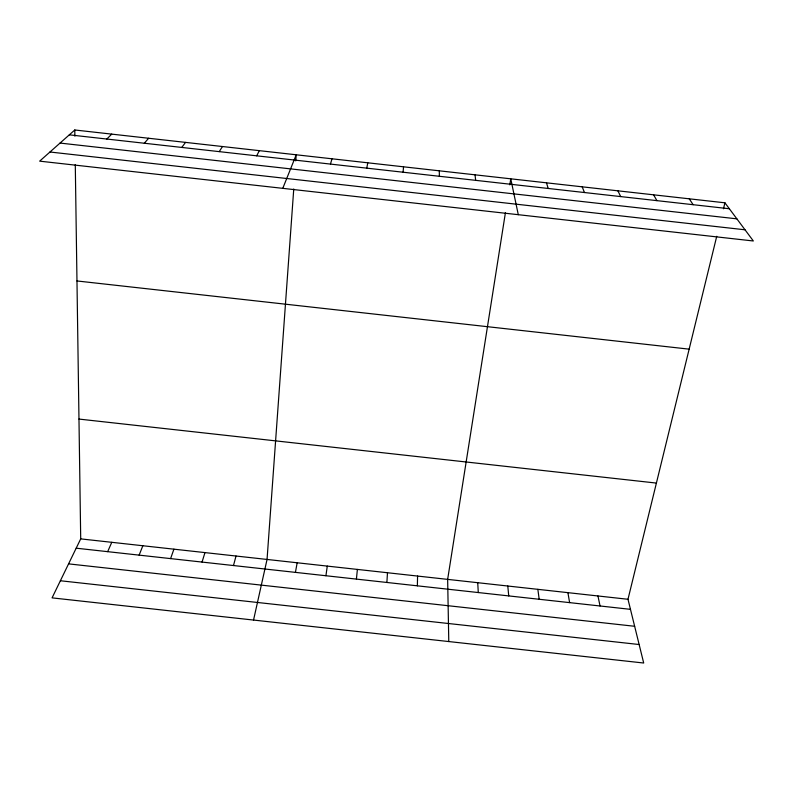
<?xml version="1.0" encoding="UTF-8"?>
<svg xmlns="http://www.w3.org/2000/svg" width="793" height="793" viewBox="0 0 793 793"><rect width="100%" height="100%" fill="white"/><g stroke="black" fill="none" stroke-linecap="round" stroke-linejoin="round"><path stroke-width="1.19" d="M417.366 585.829L417.574 576.065M386.885 582.468L387.48 572.744M293.757 188.972L267.053 559.452L253.542 620.057M295.779 160.89L296.225 154.794L282.774 188.347M403.082 172.22L403.538 166.808M356.414 579.108L357.385 569.424M325.923 575.738L327.281 566.093M505.428 212.653L447.649 579.386L448.779 641.547M509.81 184.858L510.761 178.821L518.285 214.695M295.422 572.377L297.167 562.772M366.772 168.146L367.774 162.803M75.285 164.528L80.708 538.883L52.07 597.872L643.698 663.017L627.987 599.28L716.743 236.284M723.464 208.787L724.931 202.81L74.79 129.983L39.65 161.148L753.35 240.983L724.931 202.81M233.489 565.548L236.017 556.022M330.453 164.082L331.999 158.798M202.046 562.078L204.971 552.602M170.594 558.609L173.915 549.172M139.132 555.14L142.849 545.743M107.66 551.66L111.783 542.313M256.684 155.824L259.341 150.66M219.235 151.632L222.456 146.527M181.775 147.429L185.552 142.393M144.296 143.236L148.648 138.26M106.817 139.043L111.724 134.126M78.973 419.071L656.396 483.076M80.708 538.883L627.987 599.28M76.187 548.191L630.465 609.341M68.575 563.873L634.648 626.282M60.377 580.754L639.138 644.521M69.318 134.84L729.352 208.757M60.03 143.067L736.866 218.848M49.959 152.008L745.014 229.792M76.971 280.96L689.147 349.158M689.256 198.815L693.141 204.703M653.581 194.82L656.921 200.649M617.896 190.816L620.691 196.585M582.191 186.821L584.451 192.53M546.486 182.826L548.201 188.466M597.952 595.969L600.043 605.981M567.907 592.649L569.612 602.621M537.852 589.338L539.181 599.27M475.027 174.817L475.661 180.348M507.788 586.017L508.739 595.91M477.723 582.696L478.288 592.549M439.292 170.812L439.372 176.284M74.79 129.983L74.879 136.158"/></g></svg>
